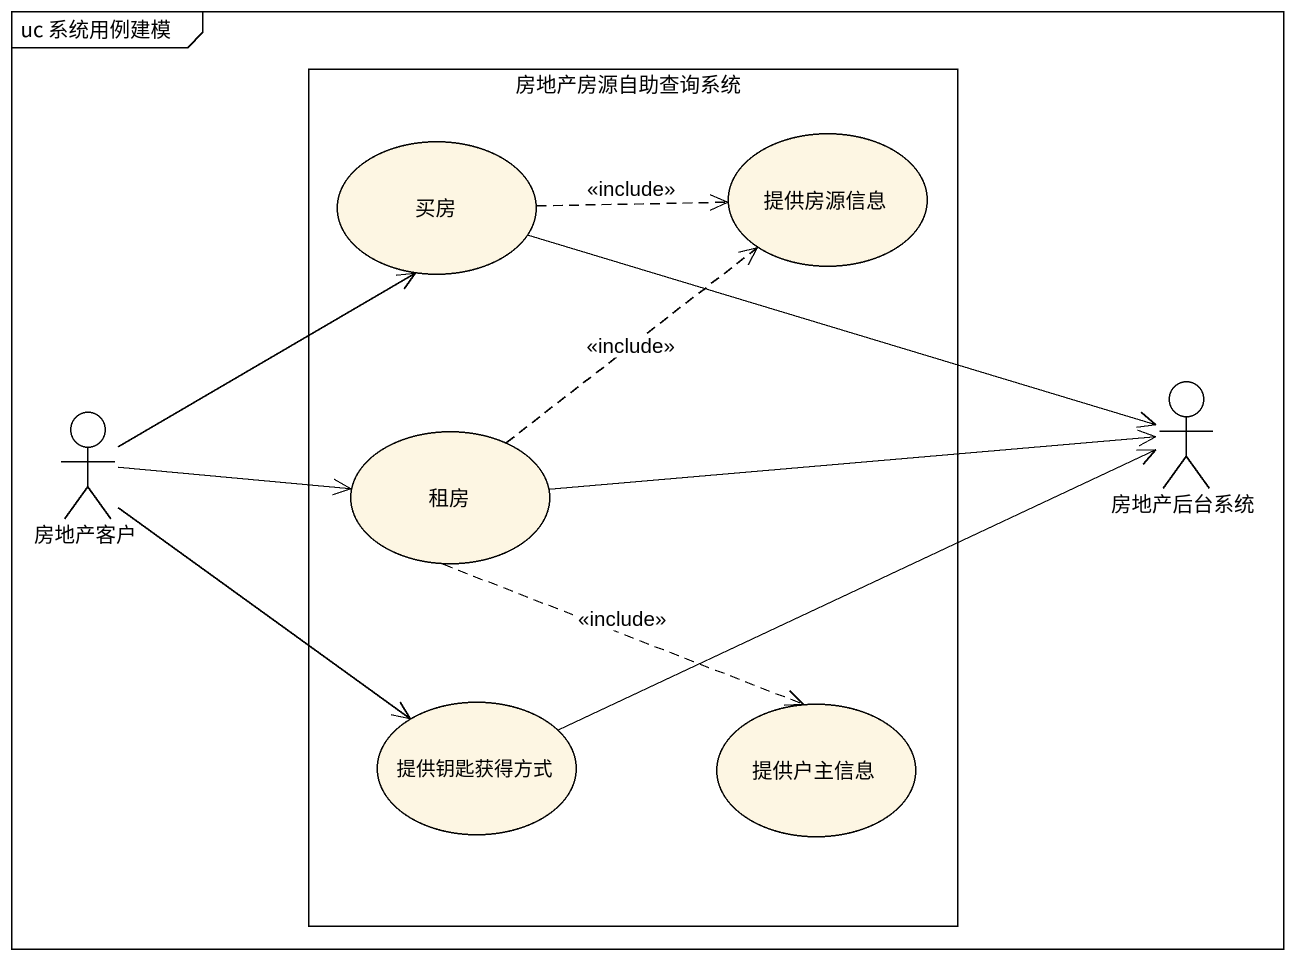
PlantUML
@startuml
mainframe uc 系统用例建模
rectangle 房地产房源自助查询系统 {
  usecase 买房
  usecase 提供房源信息
  usecase 租房
  usecase 提供钥匙获得方式
  usecase 提供户主信息
}
actor 房地产客户
actor 房地产后台系统
买房 .right.> 提供房源信息 : <<include>>
买房 -right-> 房地产后台系统
房地产客户 -up-> 买房
房地产客户 -right-> 租房
房地产客户 --> 提供钥匙获得方式
租房 .up.> 提供房源信息 : <<include>>
租房 -right-> 房地产后台系统
租房 ..> 提供户主信息 : <<include>>
提供钥匙获得方式 -right-> 房地产后台系统
@enduml
